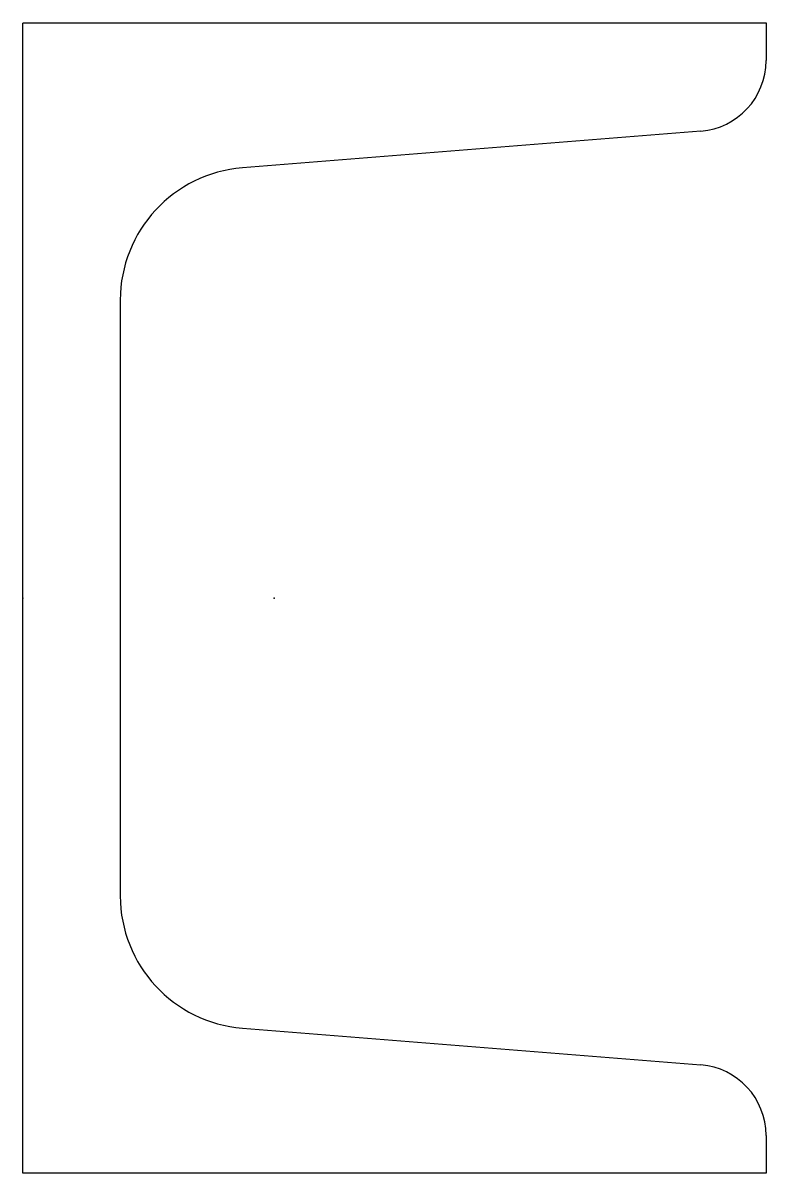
# Model space of a CAD drawing. Header units: millimetres. Extents: x 0 to 42, y 0 to 65.
import ezdxf

# ---------------------------------------------------------------- set-up
doc = ezdxf.new("R2010")
doc.units = ezdxf.units.MM
doc.layers.add('Profile', color=7, linetype='Continuous')

msp = doc.modelspace()

# ---------------------------------------------------------------- linework, layer by layer
at = {"layer": 'Profile'}
for p, q in [((0, 65), (42, 65)), ((0, 0), (0, 65)), ((42, 65), (42, 62.872)), ((38.319, 58.884), (12.402, 56.813)), ((5.5, 49.337), (5.5, 15.663)), ((12.402, 8.187), (38.319, 6.116)), ((42, 2.128), (42, 0)), ((42, 0), (0, 0))]:
    msp.add_line(p, q, dxfattribs=at)
for centre, radius, start, end in [((38, 62.872), 4, 274.57, 0), ((13, 49.337), 7.5, 94.57, 180), ((13, 15.663), 7.5, 180, 265.43), ((38, 2.128), 4, 0, 85.43)]:
    msp.add_arc(centre, radius, start, end, dxfattribs=at)
for p in [(0, 32.5), (14.2, 32.5)]:
    msp.add_point(p, dxfattribs=at)

doc.saveas('drawing.dxf')
